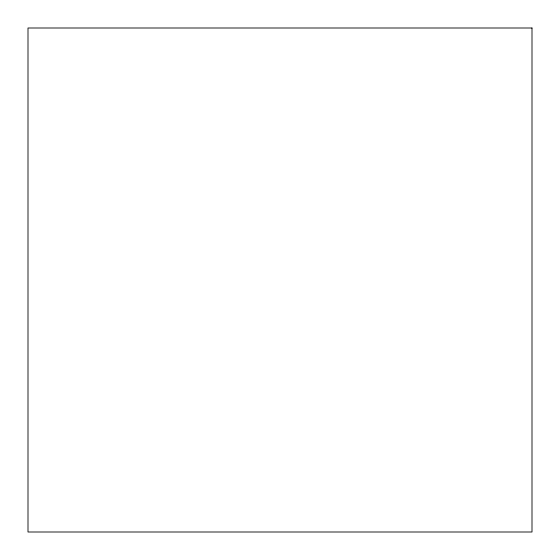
<?xml version="1.0" encoding="UTF-8"?>
<svg xmlns="http://www.w3.org/2000/svg" width="560" height="560" viewBox="0 0 560 560"><rect width="100%" height="100%" fill="white"/><g stroke="black" fill="none" stroke-linecap="round" stroke-linejoin="round"><path stroke-width="0.84" d="M532 28L28 28L28 532L532 532L532 28"/></g></svg>
